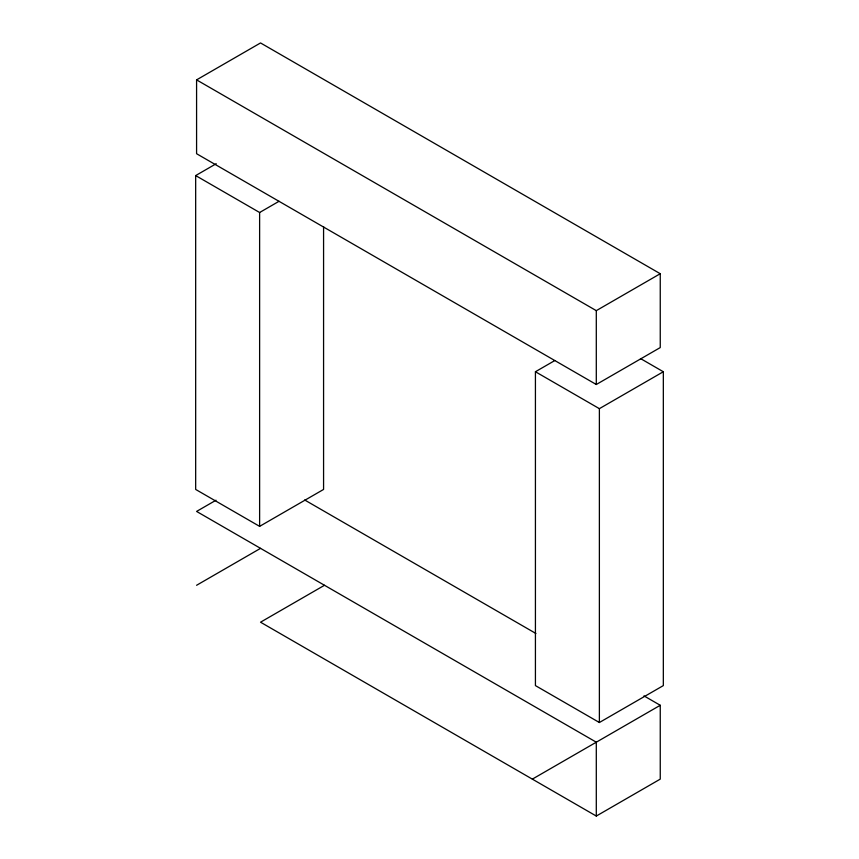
<?xml version="1.0" encoding="UTF-8"?>
<svg xmlns="http://www.w3.org/2000/svg" width="859" height="859" viewBox="0 0 859 859"><rect width="100%" height="100%" fill="white"/><g stroke="black" fill="none" stroke-linecap="round" stroke-linejoin="round"><path stroke-width="1.29" d="M196.582 79.876L260.535 42.95L660.249 273.72L660.249 347.573L596.296 384.499L196.582 153.718L196.582 79.876L596.296 310.647L660.249 273.72M323.575 226.551L323.575 489.437L259.622 526.363L195.669 489.437L195.669 175.58L216.221 163.715M195.669 175.58L259.622 212.506L279.035 201.296M215.996 500.217L196.582 511.427L596.296 742.197L596.296 816.05L660.249 779.124L660.249 705.282L643.982 695.887M640.492 358.547L663.331 371.743L663.331 685.6L599.378 722.516L535.425 685.6L535.425 371.743L554.839 360.533M196.582 585.28L260.535 548.353M535.425 371.743L599.378 408.659L663.331 371.743M324.487 585.28L260.535 622.195L596.296 816.05M532.344 779.124L660.249 705.282M304.687 499.992L535.919 633.491M599.378 408.659L599.378 722.516M596.296 310.647L596.296 384.499M259.622 212.506L259.622 526.363"/></g></svg>
